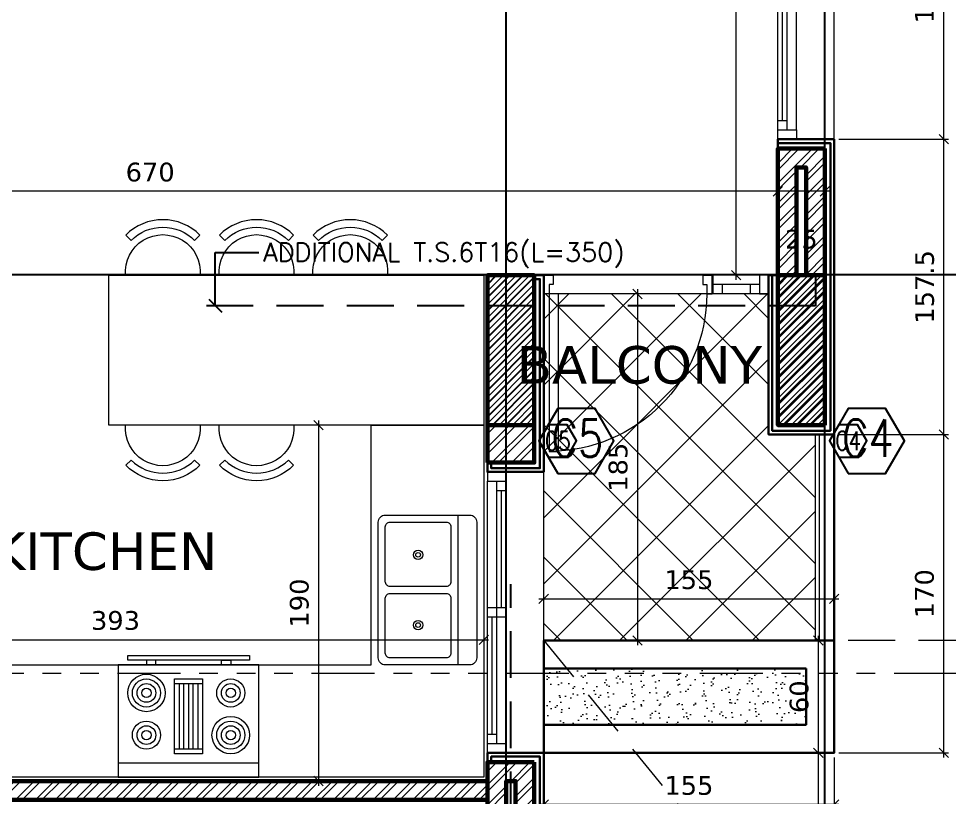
# Model space of a CAD drawing. Header units: inches. Extents: x -48 to 777, y -156 to 510.
# Drawn here: x 404.825 to 409.792, y 141.069 to 145.227 of the extents above; entities that cross this region are included whole.
import ezdxf
from ezdxf.enums import TextEntityAlignment as Align

# ---------------------------------------------------------------- set-up
doc = ezdxf.new("R2010")
doc.units = ezdxf.units.IN
doc.header["$MEASUREMENT"] = 0
doc.set_wipeout_variables(frame=1)
for name, pattern in [('ACAD_ISO06W100', [36, 24, -3, 0, -3, 0, -3, 0, -3]), ('ACAD_ISO10W100', [18, 12, -3, 0, -3]), ('HIDDEN', [0.375, 0.25, -0.125])]:
    doc.linetypes.add(name, pattern=pattern)
doc.layers.get('Defpoints').update_dxf_attribs({"lineweight": 5})
for name, color, linetype, lineweight in [('A-AXIS', 253, 'ACAD_ISO10W100', 5), ('A-AXIS ST', 251, 'ACAD_ISO10W100', 5), ('A-DIM', 9, 'Continuous', 5), ('A-DOORS', 38, 'Continuous', 20), ('A-FURN1', 211, 'Continuous', 15), ('A-HIDDEN', 254, 'HIDDEN', 5), ('A-LIMIT LOT', 235, 'ACAD_ISO10W100', 20), ('A-PILLARS', 1, 'Continuous', 60), ('A-PROJECTION1', 6, 'Continuous', 30), ('A-SANITARY', 120, 'Continuous', 5), ('A-TEXT', 50, 'Continuous', 15), ('A-WALLS', 7, 'Continuous', 60), ('A-WINDOWS', 4, 'Continuous', 20), ('C-STONE', 42, 'Continuous', 30), ('D-GLASS', 171, 'Continuous', 20), ('D-STONE', 52, 'Continuous', 20), ('H-GRASS', 100, 'Continuous', 5), ('H-PILLARS', 61, 'Continuous', 5), ('H-TILING', 54, 'Continuous', 5), ('H-WALLS', 51, 'Continuous', 5)]:
    doc.layers.add(name, color=color, linetype=linetype, lineweight=lineweight)
for name, color, linetype in [('pts pc', 7, 'Continuous'), ('Str-Axes', 8, 'Continuous'), ('str-col-hatch', 8, 'Continuous'), ('str-COL-TAG-100', 1, 'Continuous'), ('str-COL-TAG-50', 7, 'Continuous'), ('str-columns', 3, 'Continuous'), ('str-slab-top', 1, 'Continuous')]:
    doc.layers.add(name, color=color, linetype=linetype)
doc.styles.add('ROMAN', font='ROMANS.SHX')
doc.styles.add('ROMAND', font='verdana.ttf')
doc.styles.add('ROMANS', font='romans__.ttf', dxfattribs={"height": 0.14})
doc.dimstyles.new('M-1.50', dxfattribs={"dimtxt": 0.1, "dimasz": 0.05, "dimexe": 0.025, "dimexo": 0.025, "dimgap": 0.05, "dimtad": 1, "dimlfac": 100, "dimrnd": 0.5, "dimzin": 9, "dimdsep": 46, "dimtxsty": 'ROMAND', "dimblk": 'OBLIQUE', "dimcen": 1, "dimdle": 0.025, "dimclrd": 256, "dimclre": 256, "dimclrt": 2, "dimadec": 0, "dimazin": 0, "dimtfac": 0.666667, "dimtmove": 2, "dimatfit": 3, "dimfxl": 0.04, "dimtolj": 1, "dimtzin": 5, "dimlwd": -1, "dimlwe": -1, "dimarcsym": 0})
doc.dimstyles.new('structure', dxfattribs={"dimtxt": 0.1, "dimasz": 0.07, "dimexe": 0.18, "dimexo": 1, "dimgap": 0.05, "dimtad": 1, "dimdec": 1, "dimlfac": 100, "dimrnd": 0.5, "dimdsep": 46, "dimtxsty": 'ROMAN', "dimblk1": 'OBLIQUE', "dimblk2": 'OBLIQUE', "dimsah": 1, "dimcen": 0.009, "dimse1": 1, "dimse2": 1, "dimclrd": 4, "dimclre": 9, "dimclrt": 1, "dimadec": 0, "dimazin": 0, "dimtfac": 0.066667, "dimtdec": 1, "dimtix": 1, "dimtmove": 2, "dimatfit": 3, "dimldrblk": 'OBLIQUE', "dimfxl": 0.18, "dimtolj": 1, "dimarcsym": 0})
pattern_1 = [(45, (-242.49175, -175.21088), (-0.0530330086, 0.0530330086), []), (45, (-242.4564, -175.21088), (-0.0530330086, 0.0530330086), [])]

# ---------------------------------------------------------------- blocks, each defined once
blk = doc.blocks.new('_Oblique')
at = {"color": 0, "linetype": 'ByBlock', "lineweight": -2}
blk.add_line((-0.5, -0.5), (0.5, 0.5), dxfattribs=at)
blk = doc.blocks.new('*D7')
at = {"layer": 'A-DIM', "transparency": 16777216}
for p, q in [((332.1441, 67.9158), (332.1441, 63.3658)), ((332.5563, 67.8908), (332.1191, 67.8908)), ((332.5563, 63.3908), (332.1191, 63.3908))]:
    blk.add_line(p, q, dxfattribs=at)
at = {"layer": 'Defpoints', "color": 0, "transparency": 16777216}
for p in [(332.5813, 67.8908), (332.1441, 63.3908), (332.5813, 63.3908)]:
    blk.add_point(p, dxfattribs=at)
at = {"layer": 'A-DIM', "transparency": 16777216, "xscale": 0.05, "yscale": 0.05, "zscale": 0.05}
for p, rotation in [((332.1441, 67.8908), 90), ((332.1441, 63.3908), 270)]:
    blk.add_blockref('_Oblique', p, dxfattribs=dict(at, rotation=rotation))
at = {"layer": 'A-DIM', "color": 2, "transparency": 16777216, "insert": (332.0421, 65.6408), "char_height": 0.1, "attachment_point": 5, "rotation": 90, "style": 'ROMAND'}
blk.add_mtext('\\A1;450', dxfattribs=at)
blk = doc.blocks.new('*D8')
at = {"layer": 'A-DIM', "transparency": 16777216}
for p, q in [((327.0813, 67.8658), (327.0813, 67.5233)), ((332.5813, 67.8658), (332.5813, 67.5233)), ((332.6063, 67.5483), (327.0563, 67.5483))]:
    blk.add_line(p, q, dxfattribs=at)
at = {"layer": 'Defpoints', "color": 0, "transparency": 16777216}
for p in [(327.0813, 67.8908), (332.5813, 67.8908), (327.0813, 67.5483)]:
    blk.add_point(p, dxfattribs=at)
at = {"layer": 'A-DIM', "transparency": 16777216, "xscale": 0.05, "yscale": 0.05, "zscale": 0.05, "rotation": 180}
blk.add_blockref('_Oblique', (327.0813, 67.5483), dxfattribs=at)
at = {"layer": 'A-DIM', "transparency": 16777216, "xscale": 0.05, "yscale": 0.05, "zscale": 0.05}
blk.add_blockref('_Oblique', (332.5813, 67.5483), dxfattribs=at)
at = {"layer": 'A-DIM', "color": 2, "transparency": 16777216, "insert": (329.8313, 67.6503), "char_height": 0.1, "attachment_point": 5, "style": 'ROMAND'}
blk.add_mtext('\\A1;550', dxfattribs=at)
blk = doc.blocks.new('*U28')
for p, q in [((50, 100), (300, 100)), ((50, 50), (300, 50)), ((250, 50), (250, 0)), ((50, 0), (300, 0))]:
    blk.add_line(p, q)
for points in [[(0, 100), (50, 100), (50, 0), (0, 0)], [(350, 100), (300, 100), (300, 0), (350, 0)], [(100, 50), (100, 0)]]:
    blk.add_lwpolyline(points)
blk = doc.blocks.new('*U25')
for p, q in [((50, 100), (1450, 100)), ((100, 100), (100, 50)), ((725, 0), (725, 100)), ((775, 0), (775, 100)), ((50, 50), (1450, 50)), ((100, 75), (725, 75)), ((1400, 0), (1400, 50)), ((50, 0), (1450, 0)), ((775, 25), (1400, 25))]:
    blk.add_line(p, q)
for points in [[(0, 100), (50, 100), (50, 0), (0, 0)], [(1500, 100), (1450, 100), (1450, 0), (1500, 0)]]:
    blk.add_lwpolyline(points)
blk = doc.blocks.new('*U41')
for points in [[(130, -160), (100, -160), (100, -60), (150, -60), (150, -110), (130, -110), (130, -160)], [(970, -160), (1000, -160), (1000, -60), (950, -60), (950, -110), (970, -110), (970, -160)], [(920, -1000), (920, -160), (970, -160), (970, -1000)]]:
    blk.add_lwpolyline(points, close=True)
blk.add_arc((970, -160), 840, 180, 270)
blk = doc.blocks.new('gchxfd')
blk.add_line((330.5257, -18.6103), (330.5257, -17.8103))
for points in [[(330.4632, -18.6103, -0.414214), (330.4257, -18.5728), (330.4257, -17.8478, -0.414214), (330.4632, -17.8103), (330.9132, -17.8103, -0.414214), (330.9507, -17.8478), (330.9507, -18.5728, -0.414214), (330.9132, -18.6103)], [(330.5882, -18.1916, -0.414214), (330.5632, -18.1666), (330.5632, -17.8728, -0.414214), (330.5882, -17.8478), (330.8882, -17.8478, -0.414214), (330.9132, -17.8728), (330.9132, -18.1666, -0.414214), (330.8882, -18.1916)], [(330.7132, -18.0228, -1), (330.7632, -18.0228, -1)], [(330.7257, -18.0228, -1), (330.7507, -18.0228, -1)], [(330.5882, -18.5728, -0.414214), (330.5632, -18.5478), (330.5632, -18.2541, -0.414214), (330.5882, -18.2291), (330.8882, -18.2291, -0.414214), (330.9132, -18.2541), (330.9132, -18.5478, -0.414214), (330.8882, -18.5728)], [(330.7132, -18.3978, -1), (330.7632, -18.3978, -1)], [(330.7257, -18.3978, -1), (330.7507, -18.3978, -1)]]:
    blk.add_lwpolyline(points, format="xyb", close=True)
blk = doc.blocks.new('dgfbd')
for p, q in [((329.9043, -20.2022), (329.9043, -19.4522)), ((329.9543, -19.9022), (329.9543, -19.7522)), ((329.9543, -19.7522), (330.3543, -19.7522)), ((329.9793, -19.9022), (329.9793, -19.7522)), ((330.3293, -19.7522), (330.3293, -19.9022)), ((330.3543, -19.7522), (330.3543, -19.9022)), ((330.3293, -19.7772), (329.9793, -19.7772)), ((329.9793, -19.8022), (330.3293, -19.8022)), ((330.3293, -19.8272), (329.9793, -19.8272)), ((329.9793, -19.8522), (330.3293, -19.8522)), ((330.3543, -19.9022), (329.9543, -19.9022)), ((330.3293, -19.8772), (329.9793, -19.8772))]:
    blk.add_line(p, q)
for points in [[(330.4293, -19.4522), (329.8293, -19.4522), (329.8293, -20.2022), (330.4293, -20.2022)], [(330.4543, -19.5022), (330.4793, -19.5022), (330.4793, -20.1522), (330.4543, -20.1522)], [(330.4293, -19.6522), (330.4543, -19.6522), (330.4543, -19.6022), (330.4293, -19.6022)], [(330.4293, -20.0022), (330.4543, -20.0022), (330.4543, -20.0522), (330.4293, -20.0522)]]:
    blk.add_lwpolyline(points, close=True)
for centre, radius in [((330.2793, -19.6022), 0.1), ((330.0543, -19.6022), 0.075), ((330.0543, -19.6022), 0.05), ((330.2793, -19.6022), 0.075), ((330.2793, -19.6022), 0.05), ((330.0543, -19.6022), 0.025), ((330.2793, -19.6022), 0.025), ((330.0543, -20.0522), 0.1), ((330.0543, -20.0522), 0.075), ((330.0543, -20.0522), 0.05), ((330.2793, -20.0522), 0.075), ((330.2793, -20.0522), 0.05), ((330.0543, -20.0522), 0.025), ((330.2793, -20.0522), 0.025)]:
    blk.add_circle(centre, radius)
blk = doc.blocks.new('AXIS')
at = {"layer": 'A-AXIS ST', "ltscale": 0.1}
for p, q in [((649.91853, 296.91777), (649.91853, 336.01919)), ((651.61853, 296.91777), (651.61853, 336.01919)), ((657.61853, 319.06933), (627.81853, 319.06933))]:
    blk.add_line(p, q, dxfattribs=at)
blk = doc.blocks.new('*D169')
at = {"layer": 'A-DIM', "transparency": 16777216}
blk.add_line((403.3518, 141.9112), (407.3318, 141.9112), dxfattribs=at)
at = {"layer": 'Defpoints', "color": 0, "transparency": 16777216}
for p in [(403.3768, 141.9112), (407.3068, 141.9112), (407.3068, 141.9112)]:
    blk.add_point(p, dxfattribs=at)
at = {"layer": 'A-DIM', "transparency": 16777216, "xscale": 0.05, "yscale": 0.05, "zscale": 0.05, "rotation": 180}
blk.add_blockref('_Oblique', (403.3768, 141.9112), dxfattribs=at)
at = {"layer": 'A-DIM', "transparency": 16777216, "xscale": 0.05, "yscale": 0.05, "zscale": 0.05}
blk.add_blockref('_Oblique', (407.3068, 141.9112), dxfattribs=at)
at = {"layer": 'A-DIM', "color": 2, "transparency": 16777216, "insert": (405.3418, 142.0132), "char_height": 0.1, "attachment_point": 5, "style": 'ROMAND'}
blk.add_mtext('\\A1;393', dxfattribs=at)
blk = doc.blocks.new('*D170')
at = {"layer": 'A-DIM', "transparency": 16777216}
blk.add_line((406.4253, 143.0819), (406.4253, 141.1319), dxfattribs=at)
at = {"layer": 'Defpoints', "color": 0, "transparency": 16777216}
for p in [(406.4253, 143.0569), (406.4253, 141.1569), (406.4253, 141.1569)]:
    blk.add_point(p, dxfattribs=at)
at = {"layer": 'A-DIM', "transparency": 16777216, "xscale": 0.05, "yscale": 0.05, "zscale": 0.05}
for p, rotation in [((406.4253, 143.0569), 90), ((406.4253, 141.1569), 270)]:
    blk.add_blockref('_Oblique', p, dxfattribs=dict(at, rotation=rotation))
at = {"layer": 'A-DIM', "color": 2, "transparency": 16777216, "insert": (406.3232, 142.1069), "char_height": 0.1, "attachment_point": 5, "rotation": 90, "style": 'ROMAND'}
blk.add_mtext('\\A1;190', dxfattribs=at)
blk = doc.blocks.new('*D172')
at = {"layer": 'A-DIM', "transparency": 16777216}
blk.add_line((408.654, 143.8319), (408.654, 147.3835), dxfattribs=at)
at = {"layer": 'Defpoints', "color": 0, "transparency": 16777216}
for p in [(408.654, 147.3585), (408.654, 147.3585), (408.654, 143.8569)]:
    blk.add_point(p, dxfattribs=at)
at = {"layer": 'A-DIM', "transparency": 16777216, "xscale": 0.05, "yscale": 0.05, "zscale": 0.05}
for p, rotation in [((408.654, 147.3585), 90), ((408.654, 143.8569), 270)]:
    blk.add_blockref('_Oblique', p, dxfattribs=dict(at, rotation=rotation))
at = {"layer": 'A-DIM', "color": 2, "transparency": 16777216, "insert": (408.5519, 145.6077), "char_height": 0.1, "attachment_point": 5, "rotation": 90, "style": 'ROMAND'}
blk.add_mtext('\\A1;350', dxfattribs=at)
blk = doc.blocks.new('*D264')
at = {"layer": 'A-DIM', "transparency": 16777216}
for p, q in [((408.8768, 144.3649), (408.8768, 144.28)), ((409.1268, 144.3649), (409.1268, 144.28)), ((409.1518, 144.305), (408.8518, 144.305))]:
    blk.add_line(p, q, dxfattribs=at)
at = {"layer": 'Defpoints', "color": 0, "transparency": 16777216}
for p in [(408.8768, 144.3899), (409.1268, 144.3899), (408.8768, 144.305)]:
    blk.add_point(p, dxfattribs=at)
at = {"layer": 'A-DIM', "transparency": 16777216, "xscale": 0.05, "yscale": 0.05, "zscale": 0.05, "rotation": 180}
blk.add_blockref('_Oblique', (408.8768, 144.305), dxfattribs=at)
at = {"layer": 'A-DIM', "transparency": 16777216, "xscale": 0.05, "yscale": 0.05, "zscale": 0.05}
blk.add_blockref('_Oblique', (409.1268, 144.305), dxfattribs=at)
at = {"layer": 'A-DIM', "color": 2, "transparency": 16777216, "insert": (409.0018, 144.0487), "char_height": 0.1, "attachment_point": 5, "style": 'ROMAND'}
blk.add_mtext('\\A1;25', dxfattribs=at)
blk = doc.blocks.new('*D265')
at = {"layer": 'A-DIM', "transparency": 16777216}
for p, q in [((408.8768, 144.3649), (408.8768, 144.28)), ((408.9018, 144.305), (402.1518, 144.305)), ((402.1768, 144.0642), (402.1768, 144.33))]:
    blk.add_line(p, q, dxfattribs=at)
at = {"layer": 'Defpoints', "color": 0, "transparency": 16777216}
for p in [(408.8768, 144.3899), (402.1768, 144.305), (402.1768, 144.0392)]:
    blk.add_point(p, dxfattribs=at)
at = {"layer": 'A-DIM', "transparency": 16777216, "xscale": 0.05, "yscale": 0.05, "zscale": 0.05, "rotation": 180}
blk.add_blockref('_Oblique', (402.1768, 144.305), dxfattribs=at)
at = {"layer": 'A-DIM', "transparency": 16777216, "xscale": 0.05, "yscale": 0.05, "zscale": 0.05}
blk.add_blockref('_Oblique', (408.8768, 144.305), dxfattribs=at)
at = {"layer": 'A-DIM', "color": 2, "transparency": 16777216, "insert": (405.5268, 144.407), "char_height": 0.1, "attachment_point": 5, "style": 'ROMAND'}
blk.add_mtext('\\A1;670', dxfattribs=at)
blk = doc.blocks.new('*D289')
at = {"layer": 'A-DIM', "transparency": 16777216}
for p, q in [((408.2646, 143.7569), (408.1018, 143.7569)), ((408.1268, 143.7819), (408.1268, 141.8819)), ((408.2646, 141.9069), (408.1018, 141.9069))]:
    blk.add_line(p, q, dxfattribs=at)
at = {"layer": 'Defpoints', "color": 0, "transparency": 16777216}
for p in [(408.2896, 143.7569), (408.1268, 141.9069), (408.2896, 141.9069)]:
    blk.add_point(p, dxfattribs=at)
at = {"layer": 'A-DIM', "transparency": 16777216, "xscale": 0.05, "yscale": 0.05, "zscale": 0.05}
for p, rotation in [((408.1268, 143.7569), 90), ((408.1268, 141.9069), 270)]:
    blk.add_blockref('_Oblique', p, dxfattribs=dict(at, rotation=rotation))
at = {"layer": 'A-DIM', "color": 2, "transparency": 16777216, "insert": (408.0245, 142.8319), "char_height": 0.1, "attachment_point": 5, "rotation": 90, "style": 'ROMAND'}
blk.add_mtext('\\A1;185', dxfattribs=at)
blk = doc.blocks.new('*D290')
at = {"layer": 'A-DIM', "transparency": 16777216}
for p, q in [((407.6018, 142.1296), (409.2018, 142.1296)), ((407.6268, 141.9319), (407.6268, 142.1546)), ((409.1768, 141.9319), (409.1768, 142.1546))]:
    blk.add_line(p, q, dxfattribs=at)
at = {"layer": 'Defpoints', "color": 0, "transparency": 16777216}
for p in [(409.1768, 142.1296), (407.6268, 141.9069), (409.1768, 141.9069)]:
    blk.add_point(p, dxfattribs=at)
at = {"layer": 'A-DIM', "transparency": 16777216, "xscale": 0.05, "yscale": 0.05, "zscale": 0.05, "rotation": 180}
blk.add_blockref('_Oblique', (407.6268, 142.1296), dxfattribs=at)
at = {"layer": 'A-DIM', "transparency": 16777216, "xscale": 0.05, "yscale": 0.05, "zscale": 0.05}
blk.add_blockref('_Oblique', (409.1768, 142.1296), dxfattribs=at)
at = {"layer": 'A-DIM', "color": 2, "transparency": 16777216, "insert": (408.4018, 142.2309), "char_height": 0.1, "attachment_point": 5, "style": 'ROMAND'}
blk.add_mtext('\\A1;155', dxfattribs=at)
blk = doc.blocks.new('*D319')
at = {"layer": 'A-DIM', "transparency": 16777216}
for p, q in [((409.0926, 139.5819), (409.0926, 141.3319)), ((407.6518, 139.6069), (409.1176, 139.6069))]:
    blk.add_line(p, q, dxfattribs=at)
at = {"layer": 'Defpoints', "color": 0, "transparency": 16777216}
for p in [(409.0926, 141.3069), (409.0926, 141.3069), (407.6268, 139.6069)]:
    blk.add_point(p, dxfattribs=at)
at = {"layer": 'A-DIM', "transparency": 16777216, "xscale": 0.05, "yscale": 0.05, "zscale": 0.05}
for p, rotation in [((409.0926, 141.3069), 90), ((409.0926, 139.6069), 270)]:
    blk.add_blockref('_Oblique', p, dxfattribs=dict(at, rotation=rotation))
at = {"layer": 'A-DIM', "color": 2, "transparency": 16777216, "insert": (408.9906, 140.4569), "char_height": 0.1, "attachment_point": 5, "rotation": 90, "style": 'ROMAND'}
blk.add_mtext('\\A1;170', dxfattribs=at)
blk = doc.blocks.new('*D320')
at = {"layer": 'A-DIM', "transparency": 16777216}
for p, q in [((409.0926, 141.2819), (409.0926, 141.9319)), ((409.1518, 141.9069), (409.0676, 141.9069))]:
    blk.add_line(p, q, dxfattribs=at)
at = {"layer": 'Defpoints', "color": 0, "transparency": 16777216}
for p in [(409.0926, 141.9069), (409.1768, 141.9069), (409.0926, 141.3069)]:
    blk.add_point(p, dxfattribs=at)
at = {"layer": 'A-DIM', "transparency": 16777216, "xscale": 0.05, "yscale": 0.05, "zscale": 0.05}
for p, rotation in [((409.0926, 141.9069), 90), ((409.0926, 141.3069), 270)]:
    blk.add_blockref('_Oblique', p, dxfattribs=dict(at, rotation=rotation))
at = {"layer": 'A-DIM', "color": 2, "transparency": 16777216, "insert": (408.9906, 141.6069), "char_height": 0.1, "attachment_point": 5, "rotation": 90, "style": 'ROMAND'}
blk.add_mtext('\\A1;60', dxfattribs=at)
blk = doc.blocks.new('*D321')
at = {"layer": 'A-DIM', "transparency": 16777216}
for p, q in [((407.6268, 141.2819), (407.6268, 141.0062)), ((409.1768, 141.2819), (409.1768, 141.0062)), ((409.2018, 141.0312), (407.6018, 141.0312))]:
    blk.add_line(p, q, dxfattribs=at)
at = {"layer": 'Defpoints', "color": 0, "transparency": 16777216}
for p in [(407.6268, 141.3069), (409.1768, 141.3069), (407.6268, 141.0312)]:
    blk.add_point(p, dxfattribs=at)
at = {"layer": 'A-DIM', "transparency": 16777216, "xscale": 0.05, "yscale": 0.05, "zscale": 0.05, "rotation": 180}
blk.add_blockref('_Oblique', (407.6268, 141.0312), dxfattribs=at)
at = {"layer": 'A-DIM', "transparency": 16777216, "xscale": 0.05, "yscale": 0.05, "zscale": 0.05}
blk.add_blockref('_Oblique', (409.1768, 141.0312), dxfattribs=at)
at = {"layer": 'A-DIM', "color": 2, "transparency": 16777216, "insert": (408.4018, 141.1324), "char_height": 0.1, "attachment_point": 5, "style": 'ROMAND'}
blk.add_mtext('\\A1;155', dxfattribs=at)
blk = doc.blocks.new('*D322')
at = {"layer": 'A-DIM', "transparency": 16777216}
for p, q in [((409.2018, 143.0069), (409.7865, 143.0069)), ((409.7615, 141.2819), (409.7615, 143.0319)), ((409.2018, 141.3069), (409.7865, 141.3069))]:
    blk.add_line(p, q, dxfattribs=at)
at = {"layer": 'Defpoints', "color": 0, "transparency": 16777216}
for p in [(409.1768, 143.0069), (409.7615, 143.0069), (409.1768, 141.3069)]:
    blk.add_point(p, dxfattribs=at)
at = {"layer": 'A-DIM', "transparency": 16777216, "xscale": 0.05, "yscale": 0.05, "zscale": 0.05}
for p, rotation in [((409.7615, 143.0069), 90), ((409.7615, 141.3069), 270)]:
    blk.add_blockref('_Oblique', p, dxfattribs=dict(at, rotation=rotation))
at = {"layer": 'A-DIM', "color": 2, "transparency": 16777216, "insert": (409.6595, 142.1569), "char_height": 0.1, "attachment_point": 5, "rotation": 90, "style": 'ROMAND'}
blk.add_mtext('\\A1;170', dxfattribs=at)
blk = doc.blocks.new('*D323')
at = {"layer": 'A-DIM', "transparency": 16777216}
for p, q in [((409.7615, 142.9819), (409.7615, 144.6077)), ((409.2018, 144.5827), (409.7865, 144.5827)), ((409.2018, 143.0069), (409.7865, 143.0069))]:
    blk.add_line(p, q, dxfattribs=at)
at = {"layer": 'Defpoints', "color": 0, "transparency": 16777216}
for p in [(409.1768, 144.5827), (409.7615, 144.5827), (409.1768, 143.0069)]:
    blk.add_point(p, dxfattribs=at)
at = {"layer": 'A-DIM', "transparency": 16777216, "xscale": 0.05, "yscale": 0.05, "zscale": 0.05}
for p, rotation in [((409.7615, 144.5827), 90), ((409.7615, 143.0069), 270)]:
    blk.add_blockref('_Oblique', p, dxfattribs=dict(at, rotation=rotation))
at = {"layer": 'A-DIM', "color": 2, "transparency": 16777216, "insert": (409.6603, 143.7948), "char_height": 0.1, "attachment_point": 5, "rotation": 90, "style": 'ROMAND'}
blk.add_mtext('\\A1;157.5', dxfattribs=at)
blk = doc.blocks.new('*D324')
at = {"layer": 'A-DIM', "transparency": 16777216}
for p, q in [((409.2018, 146.0827), (409.7865, 146.0827)), ((409.7615, 144.5577), (409.7615, 146.1077)), ((409.2018, 144.5827), (409.7865, 144.5827))]:
    blk.add_line(p, q, dxfattribs=at)
at = {"layer": 'Defpoints', "color": 0, "transparency": 16777216}
for p in [(409.1768, 146.0827), (409.7615, 146.0827), (409.1768, 144.5827)]:
    blk.add_point(p, dxfattribs=at)
at = {"layer": 'A-DIM', "transparency": 16777216, "xscale": 0.05, "yscale": 0.05, "zscale": 0.05}
for p, rotation in [((409.7615, 146.0827), 90), ((409.7615, 144.5827), 270)]:
    blk.add_blockref('_Oblique', p, dxfattribs=dict(at, rotation=rotation))
at = {"layer": 'A-DIM', "color": 2, "transparency": 16777216, "insert": (409.6595, 145.3327), "char_height": 0.1, "attachment_point": 5, "rotation": 90, "style": 'ROMAND'}
blk.add_mtext('\\A1;150', dxfattribs=at)
blk = doc.blocks.new('LOT 688  TOPOGRAPHIC PLAN')
at = {"linetype": 'Continuous'}
blk.add_wipeout([(-315996.80172, -27893.57917), (-315969.32038, -27896.23659), (-315969.32038, -27930.53073), (-315964.08799, -27936.87852), (-315964.6636, -27941.43051), (-315970.22923, -27937.16678), (-315985.1164, -27950.2257)], dxfattribs=at).dxf.layer = 'A-LIMIT LOT'
at = {"layer": 'A-HIDDEN', "linetype": 'ACAD_ISO10W100', "ltscale": 0.05}
blk.add_lwpolyline([(-315992.30527, -27900.52725), (-315983.21966, -27944.57125), (-315970.69258, -27933.58259), (-315972.32038, -27931.60779), (-315972.32038, -27902.3323)], close=True, dxfattribs=at)
blk = doc.blocks.new('tags')
at = {"layer": 'str-COL-TAG-100', "color": 2}
blk.add_lwpolyline([(0.125, -0.2616), (0.325, -0.2616), (0.425, -0.0884), (0.325, 0.0848), (0.125, 0.0848), (0.025, -0.0884)], close=True, dxfattribs=at)
at = {"layer": 'str-COL-TAG-50', "color": 2}
blk.add_lwpolyline([(0.075, -0.175), (0.175, -0.175), (0.225, -0.0884), (0.175, -0.0018), (0.075, -0.0018), (0.025, -0.0884)], close=True, dxfattribs=at)
at = {"layer": 'str-COL-TAG-100', "color": 1, "style": 'ROMANS', "width": 0.699426}
blk.add_attdef('NUMBER', text='', height=0.2, dxfattribs=at).set_placement((0.0918, -0.1741), (0.3679, -0.1741), align=Align.FIT)
at = {"layer": 'str-COL-TAG-50', "color": 1, "style": 'ROMANS', "width": 0.697102}
blk.add_attdef('NUMBER', text='', height=0.1, dxfattribs=at).set_placement((0.0562, -0.1375), (0.1938, -0.1375), align=Align.FIT)
blk = doc.blocks.new('WOQOUO NAZAR')
at = {"layer": 'A-HIDDEN'}
for p, q in [((327.08134, 67.89084), (332.58135, 63.39085)), ((327.08135, 63.39084), (332.58134, 67.89085))]:
    blk.add_line(p, q, dxfattribs=at)
blk.add_lwpolyline([(327.08135, 63.39084), (332.58135, 63.39085), (332.58134, 67.89085), (327.08134, 67.89084)], close=True, dxfattribs=at)
at = {"layer": 'A-DIM'}
dim = blk.add_linear_dim(base=(332.14413, 63.39085), p1=(332.58134, 67.89085), p2=(332.58134, 63.39085), angle=90, dimstyle='M-1.50', dxfattribs=at)
dim.commit()
dim.dimension.update_dxf_attribs({"geometry": '*D7', "text_midpoint": (332.04208, 65.64085)})
dim = blk.add_linear_dim(base=(327.08134, 67.54828), p1=(332.58134, 67.89085), p2=(327.08134, 67.89084), dimstyle='M-1.50', dxfattribs=at)
dim.commit()
dim.dimension.update_dxf_attribs({"geometry": '*D8', "text_midpoint": (329.83134, 67.65032)})

msp = doc.modelspace()

# ---------------------------------------------------------------- block references
at = {"layer": 'pts pc'}
msp.add_blockref('LOT 688  TOPOGRAPHIC PLAN', (316381.44716, 28057.10823), dxfattribs=at)

# ---------------------------------------------------------------- next in the draw order: hatches: boundary and pattern name
at = {"layer": 'H-GRASS'}
h = msp.add_hatch(dxfattribs=at)
h.set_pattern_fill('AR-SAND', color=256, scale=0.05, angle=270)
h.set_pattern_definition([(307.5, (-143.49175, -175.21088), (0.096341188, 0.003149668), [0, -0.076, 0, -0.085, 0, -0.08125]), (277.5, (-143.49175, -175.21088), (0.141107303, -0.088488835), [0, -0.041, 0, -0.0685, 0, -0.02625]), (237.5, (-143.49175, -175.14938), (0.000282953, -0.155707093), [0, -0.025, 0, -0.09, 0, -0.1175]), (227.5, (-143.49175, -175.14938), (0.043883778, -0.15030633), [0, -0.0125, 0, -0.059, 0, -0.0675])])
h.paths.add_polyline_path([(409.02678, 141.75688), (407.62678, 141.75688), (407.62678, 141.45688), (409.02678, 141.45688)])
at = {"layer": 'H-PILLARS', "linetype": 'Continuous'}
h = msp.add_hatch(dxfattribs=at)
h.set_pattern_fill('ANSI31', color=256, scale=0.2)
h.set_pattern_definition([(45, (-150.529807, -169.60263), (-0.0176776695, 0.0176776695), [])])
h.paths.add_polyline_path([(407.32678, 143.05688), (407.57678, 143.05688), (407.57678, 143.85688), (407.32678, 143.85688)])
h = msp.add_hatch(dxfattribs=at)
h.set_pattern_fill('ANSI31', color=256, scale=0.2)
h.set_pattern_definition([(45, (-136.491753, -169.60263), (-0.0176776695, 0.0176776695), [])])
h.paths.add_polyline_path([(409.12678, 143.05688), (408.87678, 143.05688), (408.87678, 143.85688), (409.12678, 143.85688)])
at = {"layer": 'H-TILING'}
h = msp.add_hatch(dxfattribs=at)
h.set_pattern_fill('ANSI37', color=256, scale=2)
h.set_pattern_definition([(45, (-143.49175, -175.21088), (-0.1767767, 0.1767767), []), (135, (-143.49175, -175.21088), (-0.1767767, -0.1767767), [])])
h.paths.add_polyline_path([(409.07678, 143.00688), (408.85009, 143.00688), (408.82678, 143.00688), (408.82678, 143.75688), (407.62678, 143.75688), (407.62678, 143.55688), (407.62678, 141.90688), (409.07678, 141.90688)])
at = {"layer": 'H-WALLS'}
h = msp.add_hatch(dxfattribs=at)
h.set_pattern_fill('ANSI32', color=256, scale=0.2)
h.paths.add_polyline_path([(409.12678, 144.53275), (408.87678, 144.53275), (408.87678, 143.85688), (408.97678, 143.85688), (408.97678, 144.43275), (409.02678, 144.43275), (409.02678, 143.85688), (409.12678, 143.85688)])
h = msp.add_hatch(dxfattribs=at)
h.set_pattern_fill('ANSI32', color=256, scale=0.2)
h.set_pattern_definition(pattern_1)
h.paths.add_polyline_path([(404.30678, 141.15688), (403.37678, 141.15688), (403.37678, 143.85688), (403.27678, 143.85688), (403.27678, 140.85688), (403.19678, 140.85688), (403.19678, 140.75688), (403.27678, 140.75688), (403.27678, 138.99688), (403.37678, 138.99688), (403.37678, 141.05688), (407.32678, 141.05688), (407.32678, 141.15688), (405.40678, 141.15688), (405.30678, 141.15688), (404.40678, 141.15688)], flags=17)
h = msp.add_hatch(dxfattribs=at)
h.set_pattern_fill('ANSI32', color=256, scale=0.2)
h.set_pattern_definition(pattern_1)
h.paths.add_polyline_path([(407.32678, 142.85688), (407.57678, 142.85688), (407.57678, 143.05688), (407.32678, 143.05688)], flags=17)
h = msp.add_hatch(dxfattribs=at)
h.set_pattern_fill('ANSI32', color=256, scale=0.2)
h.set_pattern_definition(pattern_1)
h.paths.add_polyline_path([(407.57678, 141.25688), (407.32678, 141.25688), (407.32678, 140.85688), (407.42678, 140.85688), (407.42678, 141.15688), (407.47678, 141.15688), (407.47678, 140.85688), (407.57678, 140.85688)], flags=17)
at = {"layer": 'str-col-hatch'}
h = msp.add_hatch(dxfattribs=at)
h.set_pattern_fill('ANSI31', color=256, scale=0.4)
h.set_pattern_definition([(45, (-288.80302, 92.347635), (-0.035355339, 0.035355339), [])])
h.paths.add_polyline_path([(407.32678, 143.85688), (407.32678, 143.05688), (407.57678, 143.05688), (407.57678, 143.85688)])
h = msp.add_hatch(dxfattribs=at)
h.set_pattern_fill('ANSI31', color=256, scale=0.4)
h.set_pattern_definition([(45, (-287.25302, 92.347635), (-0.035355339, 0.035355339), [])])
h.paths.add_polyline_path([(408.87678, 143.85688), (408.87678, 143.05688), (409.12678, 143.05688), (409.12678, 143.85688)])

# ---------------------------------------------------------------- next in the draw order: linework, layer by layer
at = {"layer": 'A-AXIS', "linetype": 'ACAD_ISO06W100', "ltscale": 0.014}
msp.add_line((388.77664, 141.73298), (412.66993, 141.73298), dxfattribs=at)
at = {"layer": 'A-FURN1', "extrusion": (0, 0, -1)}
for points in [[(-405.39656, 144.07162), (-405.42485, 144.04333, 0.4142136), (-405.76426, 144.04333), (-405.79254, 144.07162, -0.4142136)], [(-405.89656, 144.07162), (-405.92485, 144.04333, 0.4142136), (-406.26426, 144.04333), (-406.29254, 144.07162, -0.4142136)], [(-406.39656, 144.07162), (-406.42485, 144.04333, 0.4142136), (-406.76426, 144.04333), (-406.79254, 144.07162, -0.4142136)], [(-405.39656, 142.84215), (-405.42485, 142.87044, -0.4142136), (-405.76426, 142.87044), (-405.79254, 142.84215, 0.4142136)], [(-405.89656, 142.84215), (-405.92485, 142.87044, -0.4142136), (-406.26426, 142.87044), (-406.29254, 142.84215, 0.4142136)]]:
    msp.add_lwpolyline(points, format="xyb", close=True, dxfattribs=at)
for centre, start, end in [((-405.59455, 143.87363), 355.19839, 184.80161), ((-406.09455, 143.87363), 355.19839, 184.80161), ((-406.59455, 143.87363), 355.19839, 184.80161), ((-405.59455, 143.04014), 175.19839, 4.80161), ((-406.09455, 143.04014), 175.19839, 4.80161)]:
    msp.add_arc(centre, 0.2, start, end, dxfattribs=at)
at = {"layer": 'A-PILLARS'}
for points in [[(407.32678, 143.05688), (407.57678, 143.05688), (407.57678, 143.85688), (407.32678, 143.85688)], [(409.12678, 143.05688), (408.87678, 143.05688), (408.87678, 143.85688), (409.12678, 143.85688)]]:
    msp.add_lwpolyline(points, close=True, dxfattribs=at)
at = {"layer": 'A-PROJECTION1'}
msp.add_lwpolyline([(409.17678, 143.00688), (409.17678, 141.90688), (407.62678, 141.90688)], dxfattribs=at)
at = {"layer": 'A-SANITARY'}
msp.add_lwpolyline([(405.30678, 143.85688), (407.30678, 143.85688), (407.30678, 143.05688), (405.30678, 143.05688)], close=True, dxfattribs=at)
msp.add_lwpolyline([(403.99678, 141.77688), (406.70678, 141.77688), (406.70678, 143.05688), (407.30678, 143.05688), (407.30678, 141.17688), (403.99678, 141.17688), (403.99678, 141.77688)], dxfattribs=at)
at = {"layer": 'A-WALLS'}
for points in [[(409.12678, 144.53275), (408.87678, 144.53275), (408.87678, 144.53275), (408.87678, 143.85688), (408.97678, 143.85688), (408.97678, 144.43275), (409.02678, 144.43275), (409.02678, 143.85688), (409.12678, 143.85688)], [(407.57678, 141.25688), (407.32678, 141.25688), (407.32678, 140.85688), (407.42678, 140.85688), (407.42678, 141.15688), (407.47678, 141.15688), (407.47678, 140.85688), (407.57678, 140.85688)]]:
    msp.add_lwpolyline(points, close=True, dxfattribs=at)
msp.add_lwpolyline([(404.30678, 141.15688), (403.37678, 141.15688), (403.37678, 143.85688), (403.27678, 143.85688), (403.27678, 140.85688), (403.19678, 140.85688), (403.19678, 140.75688), (403.27678, 140.75688), (403.27678, 138.99688), (403.37678, 138.99688), (403.37678, 141.05688), (407.32678, 141.05688), (407.32678, 141.15688), (405.40678, 141.15688), (405.40678, 141.15688), (405.30678, 141.15688), (405.30678, 141.15688), (404.40678, 141.15688), (404.40678, 141.15688), (404.30678, 141.15688), (404.30678, 141.15688)], dxfattribs=at)
at = {"layer": 'A-WALLS', "linetype": 'Continuous'}
msp.add_lwpolyline([(407.32678, 142.85688), (407.57678, 142.85688), (407.57678, 143.05688), (407.32678, 143.05688)], close=True, dxfattribs=at)
at = {"layer": 'C-STONE'}
msp.add_line((409.09678, 143.00688), (409.17678, 143.00688), dxfattribs=at)
for points in [[(408.87678, 144.58275), (409.17678, 144.58275), (409.17678, 143.00688), (408.82678, 143.00688), (408.82678, 143.85688)], [(408.87678, 144.56275), (409.15678, 144.56275), (409.15678, 143.02688), (408.84678, 143.02688), (408.84678, 143.85688)], [(408.87678, 144.58275), (408.87678, 144.53275)], [(408.82678, 143.85688), (408.87678, 143.85688)]]:
    msp.add_lwpolyline(points, dxfattribs=at)
at = {"layer": 'C-STONE', "linetype": 'Continuous'}
for points in [[(407.57678, 143.85688), (407.62678, 143.85688), (407.62678, 143.55688), (407.62678, 143.55688), (407.62678, 142.80688), (407.32678, 142.80688), (407.32678, 142.85688)], [(407.57678, 143.83688), (407.60678, 143.83688), (407.60678, 143.57688), (407.60678, 143.57688), (407.60678, 142.82688), (407.34678, 142.82688), (407.34678, 142.85688)], [(407.32678, 141.25688), (407.32678, 141.30688), (407.62678, 141.30688), (407.62678, 139.60688), (407.32678, 139.60688), (407.32678, 139.65688)], [(407.34678, 141.25688), (407.34678, 141.28688), (407.60678, 141.28688), (407.60678, 139.62688), (407.34678, 139.62688), (407.34678, 139.65688)]]:
    msp.add_lwpolyline(points, dxfattribs=at)
for points in [[(409.17678, 141.90688), (407.62678, 141.90688), (407.62678, 141.30688), (409.17678, 141.30688)], [(409.02678, 141.75688), (407.62678, 141.75688), (407.62678, 141.45688), (409.02678, 141.45688)]]:
    msp.add_lwpolyline(points, close=True, dxfattribs=at)
at = {"layer": 'D-GLASS'}
msp.add_lwpolyline([(409.07678, 141.90688), (409.07678, 143.00688), (409.09678, 143.00688), (409.09678, 141.90688)], close=True, dxfattribs=at)
at = {"layer": 'D-STONE', "linetype": 'Continuous'}
for p, q in [((409.17678, 144.58275), (409.17678, 146.08275)), ((408.82678, 143.75688), (407.62678, 143.75688)), ((407.62678, 141.30688), (407.62678, 142.80688))]:
    msp.add_line(p, q, dxfattribs=at)
at = {"layer": 'Str-Axes', "ltscale": 0.1}
for p, q in [((407.42678, 122.25688), (407.42678, 161.35831)), ((409.12678, 122.25688), (409.12678, 161.35831)), ((413.62657, 143.85845), (385.32678, 143.85845))]:
    msp.add_line(p, q, dxfattribs=at)
at = {"layer": 'str-columns'}
for points in [[(407.32678, 143.05688), (407.57678, 143.05688), (407.57678, 143.85688), (407.32678, 143.85688)], [(408.87678, 143.05688), (409.12678, 143.05688), (409.12678, 143.85688), (408.87678, 143.85688)]]:
    msp.add_lwpolyline(points, close=True, dxfattribs=at)
at = {"layer": 'str-slab-top', "linetype": 'HIDDEN'}
msp.add_line((407.45178, 138.70688), (407.45178, 142.20688), dxfattribs=at)
msp.add_lwpolyline([(409.07678, 143.84429), (409.07678, 143.69429), (405.72678, 143.69429)], dxfattribs=at)

# ---------------------------------------------------------------- next in the draw order: block references
at = {"layer": 'A-DIM'}
msp.add_blockref('AXIS', (-242.49175, -175.21088), dxfattribs=at)
msp.add_blockref('AXIS', (-242.49175, -175.21088), dxfattribs=at)
at = {"layer": 'A-DOORS', "xscale": -0.0009999999999906, "yscale": 0.0009999999999906, "zscale": 0.0009999999999906}
msp.add_blockref('*U41', (408.62678, 143.91688), dxfattribs=at)
at = {"layer": 'A-HIDDEN', "rotation": 269.9999246618755}
msp.add_blockref('WOQOUO NAZAR', (344.23637, 468.98831), dxfattribs=at)
at = {"layer": 'A-SANITARY'}
for name, p, rotation in [('gchxfd', (737.69499, 123.96657), 180), ('dgfbd', (385.90461, -188.65238), 90)]:
    msp.add_blockref(name, p, dxfattribs=dict(at, rotation=rotation))
at = {"layer": 'A-WINDOWS', "zscale": 0.0009999999999906004}
for name, p, xscale, yscale, rotation in [('*U25', (408.97678, 144.58275), 0.0009999999999906004, 0.0009999999999906004, 90.00000000281167), ('*U28', (408.82896, 143.75688), -0.0009999999999906006, 0.0009999999999906006, 359.9999999948216), ('*U25', (407.42678, 141.30688), 0.0009999999999906004, 0.0009999999999906004, 90.00000000281167)]:
    msp.add_blockref(name, p, dxfattribs=dict(at, xscale=xscale, yscale=yscale, rotation=rotation))
at = {"layer": 'Str-Axes'}
msp.add_blockref('AXIS', (-242.49175, -175.21088), dxfattribs=at)
at = {"layer": 'str-columns'}
ref = msp.add_blockref('tags', (407.57678, 143.06073), dxfattribs=at)
ref.add_attrib('NUMBER', 'C5', dxfattribs={"layer": 'str-COL-TAG-50', "color": 1, "height": 0.1, "style": 'ROMANS', "width": 0.63631}).set_placement((407.63297, 142.92323), (407.77056, 142.92323), align=Align.FIT)
ref.add_attrib('NUMBER', 'C5', dxfattribs={"layer": 'str-COL-TAG-100', "color": 1, "height": 0.2, "style": 'ROMANS', "width": 0.638431}).set_placement((407.66862, 142.88667), (407.94471, 142.88667), align=Align.FIT)
ref = msp.add_blockref('tags', (409.12678, 143.06073), dxfattribs=at)
ref.add_attrib('NUMBER', 'C4', dxfattribs={"layer": 'str-COL-TAG-50', "color": 1, "height": 0.1, "style": 'ROMANS', "width": 0.63631}).set_placement((409.18297, 142.92323), (409.32056, 142.92323), align=Align.FIT)
ref.add_attrib('NUMBER', 'C4', dxfattribs={"layer": 'str-COL-TAG-100', "color": 1, "height": 0.2, "style": 'ROMANS', "width": 0.638431}).set_placement((409.21862, 142.88667), (409.49471, 142.88667), align=Align.FIT)

# ---------------------------------------------------------------- next in the draw order: texts
at = {"layer": 'A-TEXT', "style": 'ROMAND'}
msp.add_text('BALCONY', height=0.2, dxfattribs=at).set_placement((407.48298, 143.27873))
at = {"layer": 'A-TEXT', "insert": (405.8857, 142.28012), "char_height": 0.2, "width": 2.4947222, "attachment_point": 9, "style": 'ROMAND'}
msp.add_mtext('KITCHEN', dxfattribs=at)
at = {"layer": 'str-slab-top', "style": 'ROMAN'}
msp.add_text('ADDITIONAL T.S.6T16(L=350)', height=0.1, dxfattribs=at).set_placement((406.12967, 143.93009))

# ---------------------------------------------------------------- next in the draw order: dimensions: what is measured, and where the dimension line sits
at = {"layer": 'A-DIM'}
for base, p1, p2, picture, middle in [((408.65396, 147.35846), (408.65396, 143.85689), (408.65396, 147.35846), '*D172', (408.55188, 145.60767)), ((409.76154, 146.08275), (409.17678, 144.58275), (409.17678, 146.08275), '*D324', (409.6595, 145.33275)), ((409.76154, 144.58275), (409.17678, 143.00688), (409.17678, 144.58275), '*D323', (409.66034, 143.79482)), ((408.12678, 141.90688), (408.28963, 143.75688), (408.28963, 141.90688), '*D289', (408.02449, 142.83188)), ((406.42529, 141.15689), (406.42529, 143.05689), (406.42529, 141.15689), '*D170', (406.32324, 142.10689)), ((409.76154, 143.00688), (409.17678, 141.30688), (409.17678, 143.00688), '*D322', (409.6595, 142.15688)), ((409.09264, 141.90688), (409.09264, 141.30688), (409.17678, 141.90688), '*D320', (408.99059, 141.60688)), ((409.09264, 141.30688), (407.62678, 139.60688), (409.09264, 141.30688), '*D319', (408.99059, 140.45688))]:
    dim = msp.add_linear_dim(base=base, p1=p1, p2=p2, angle=90, dimstyle='M-1.50', dxfattribs=at)
    dim.commit()
    dim.dimension.update_dxf_attribs({"geometry": picture, "text_midpoint": middle})
for base, p1, p2, picture, middle in [((402.17678, 144.305), (408.87678, 144.38991), (402.17678, 144.0392), '*D265', (405.52678, 144.40704)), ((408.87678, 144.305), (409.12678, 144.38991), (408.87678, 144.38991), '*D264', (409.00178, 144.04875)), ((409.17678, 142.12965), (407.62678, 141.90688), (409.17678, 141.90688), '*D290', (408.40178, 142.23086)), ((407.30678, 141.91115), (403.37678, 141.91115), (407.30678, 141.91115), '*D169', (405.34178, 142.01324)), ((407.62678, 141.03116), (409.17678, 141.30688), (407.62678, 141.30688), '*D321', (408.40178, 141.13237))]:
    dim = msp.add_linear_dim(base=base, p1=p1, p2=p2, dimstyle='M-1.50', dxfattribs=at)
    dim.commit()
    dim.dimension.update_dxf_attribs({"geometry": picture, "text_midpoint": middle})

# ---------------------------------------------------------------- next in the draw order: leaders
at = {"layer": 'str-slab-top'}
msp.add_leader([(405.87429, 143.69429), (405.87429, 143.97921), (406.10722, 143.97921)], dimstyle='structure', override={"dimgap": 0.05, "dimtad": 0, "dimfxl": 0.04, "dimfxlon": 1}, dxfattribs=at)

doc.saveas('drawing.dxf')
